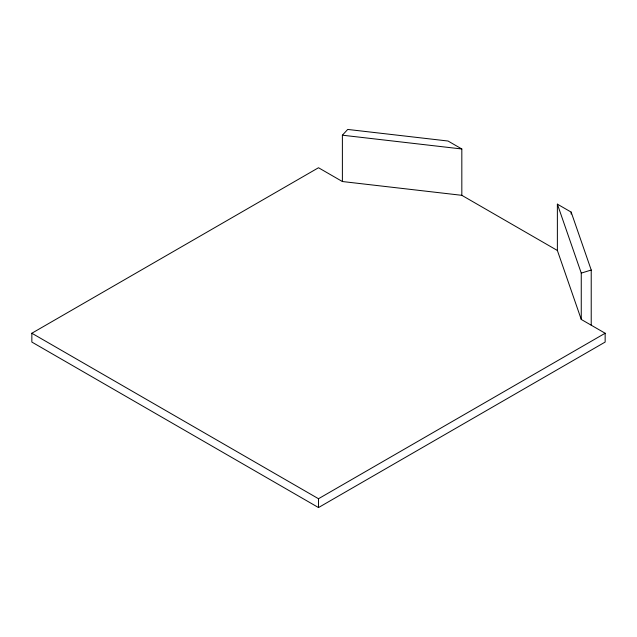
<?xml version="1.0" encoding="UTF-8"?>
<svg xmlns="http://www.w3.org/2000/svg" width="637" height="637" viewBox="0 0 637 637"><rect width="100%" height="100%" fill="white"/><g stroke="black" fill="none" stroke-linecap="round" stroke-linejoin="round"><path stroke-width="0.96" d="M342.387 181.529L342.387 135.195L347.714 129.438L448.042 141.024L461.825 148.986L461.825 195.32L557.375 250.484L581.263 319.448L605.15 333.239L605.15 342.061L318.5 507.562L31.85 342.061L31.85 333.239L318.5 167.738L342.387 181.529L461.825 195.32M31.85 333.239L318.5 498.731L605.15 333.239M581.263 319.448L581.263 273.106L591.224 270.024L571.158 212.105L557.375 204.151L557.375 250.484M342.387 135.195L461.825 148.986M557.375 204.151L581.263 273.106M591.224 270.024L591.224 325.196M571.158 212.105L571.158 214.072M318.5 498.731L318.5 507.562"/></g></svg>
